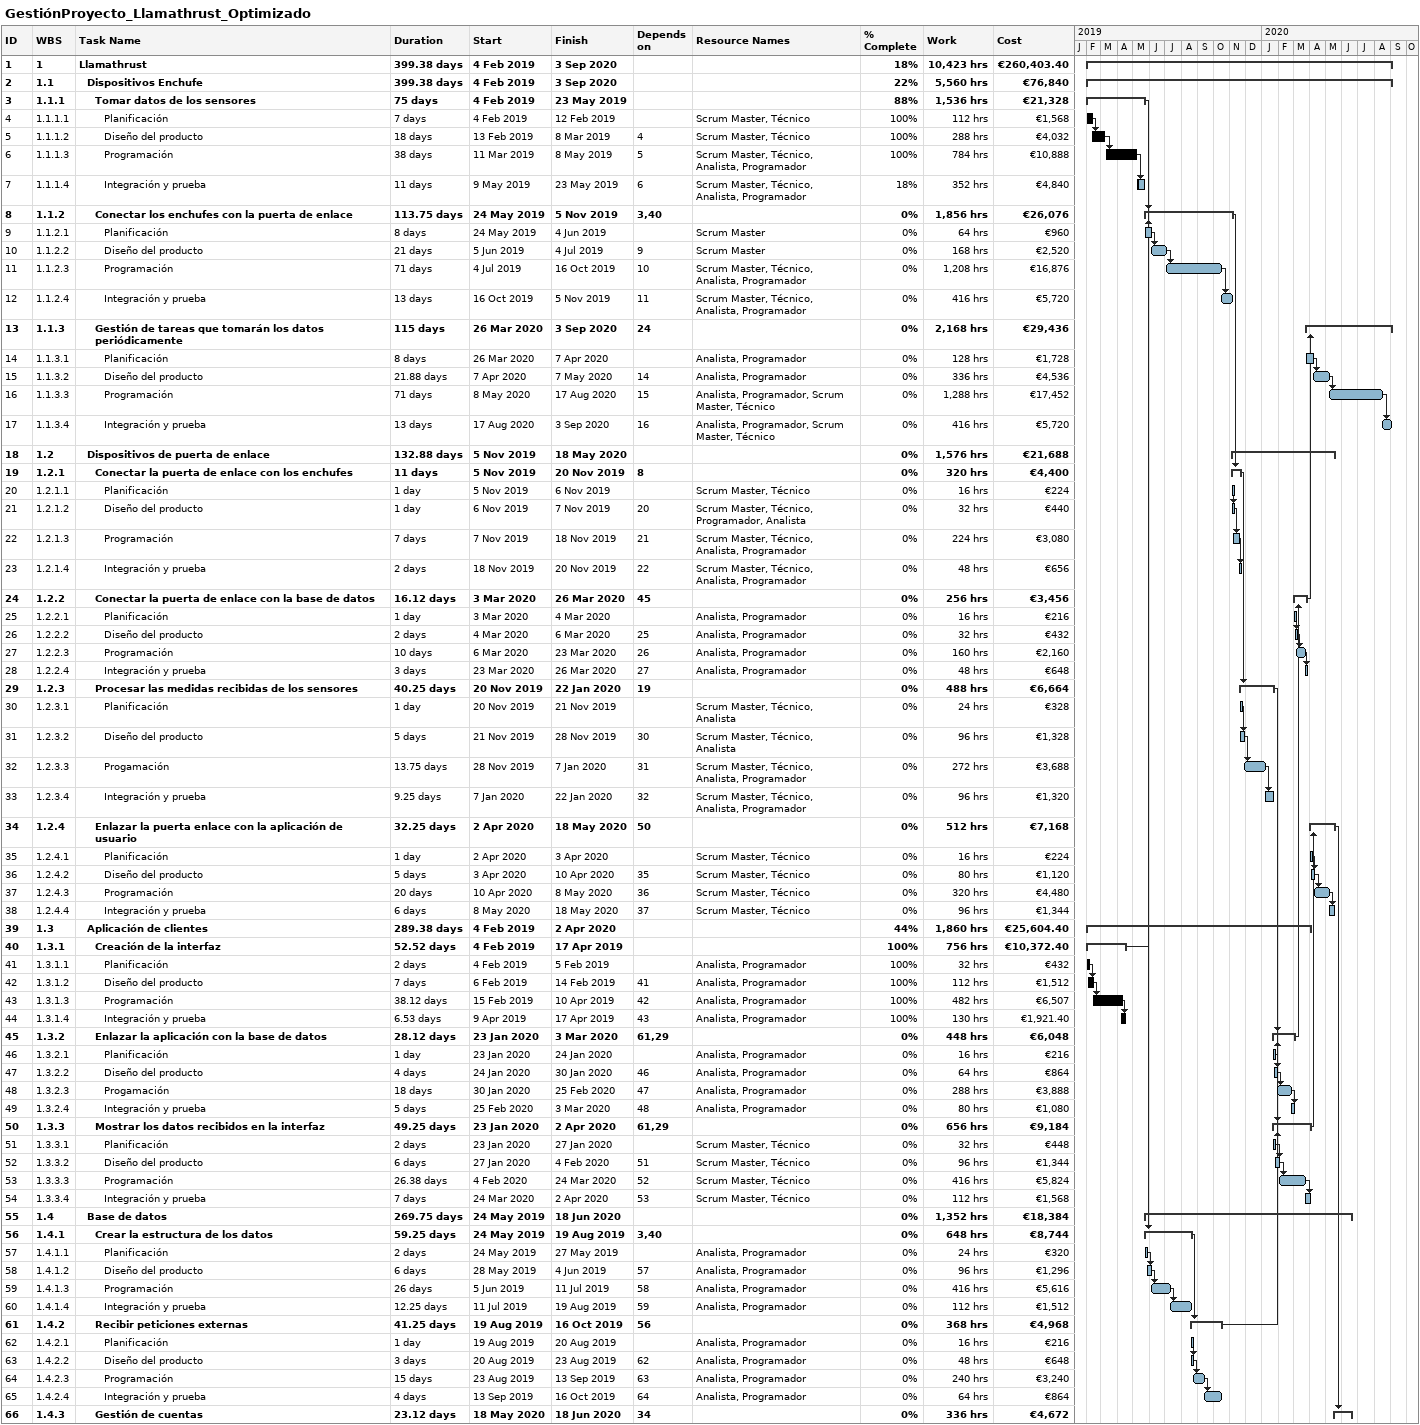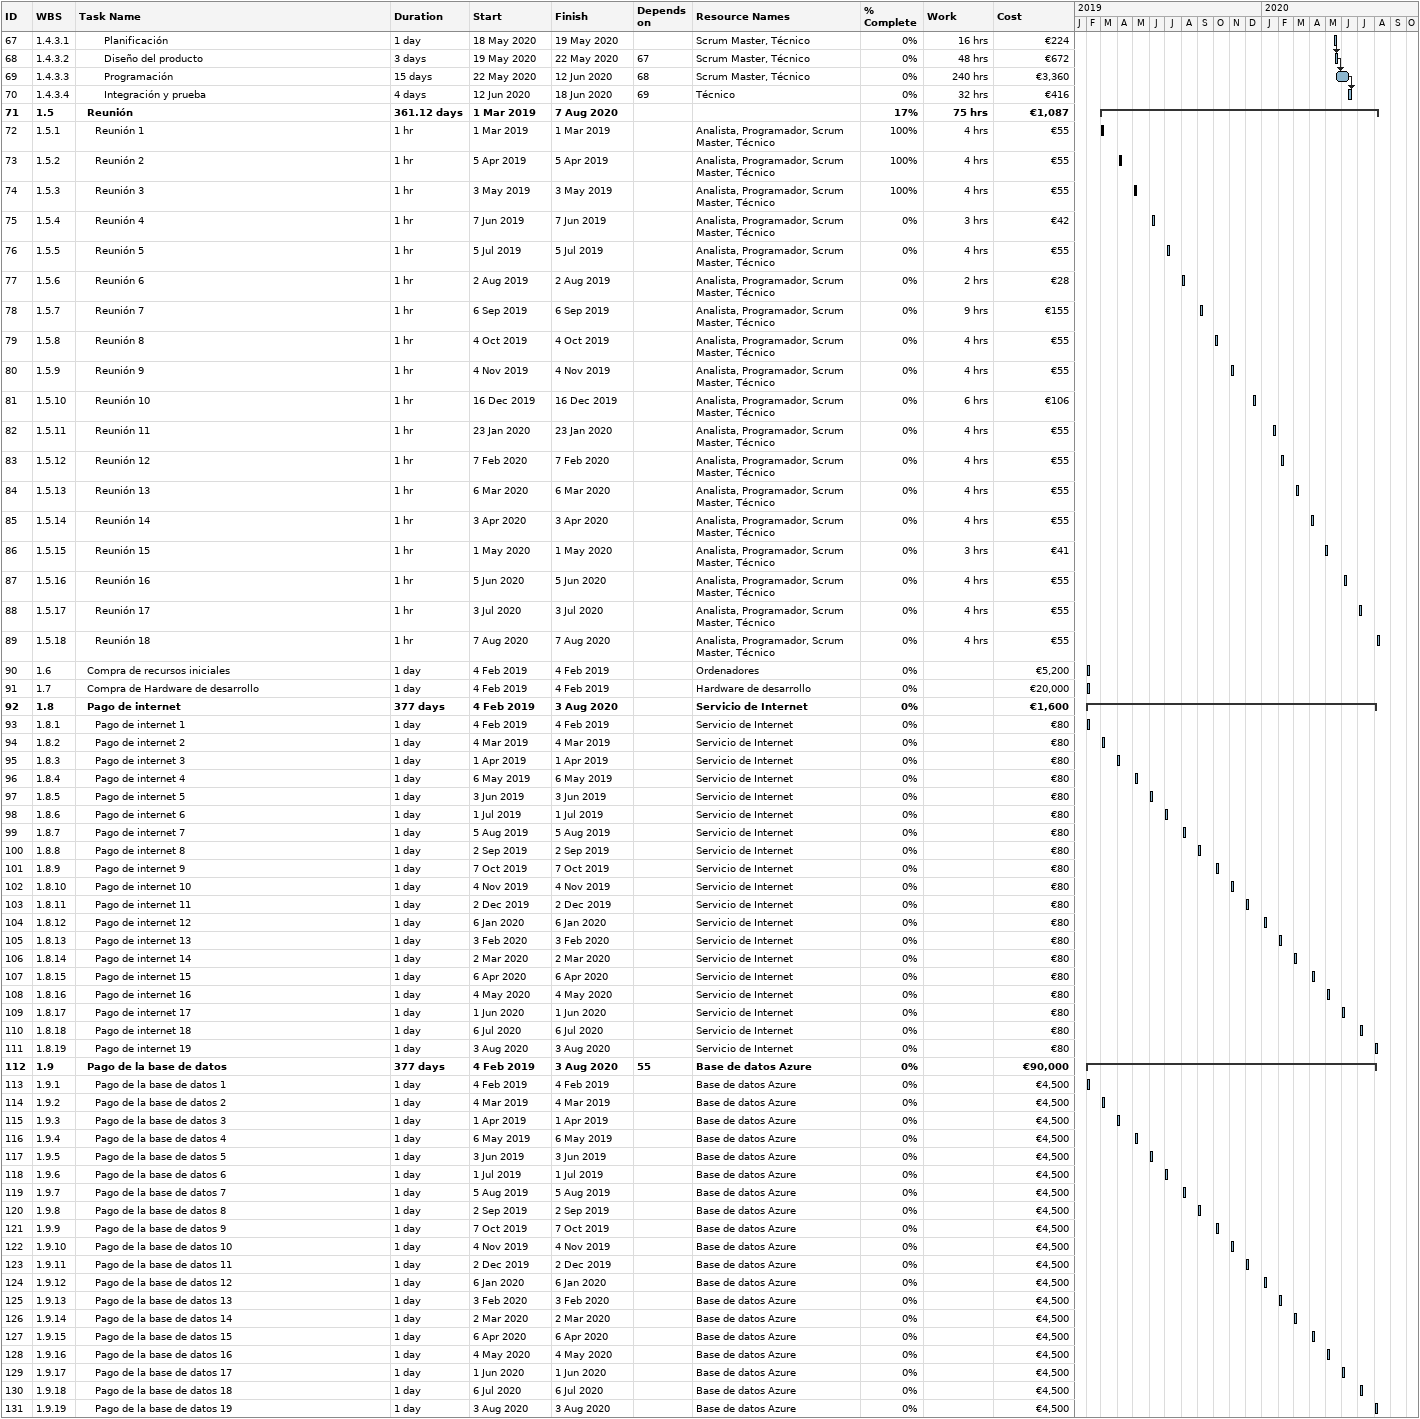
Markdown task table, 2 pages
GestiónProyecto_Llamathrust_Optimizado

| ID | WBS | Task | Duration | Start | Finish | Predecessors | Resources | % complete | Work (h) | Cost (€) |
|---|---|---|---|---|---|---|---|---|---|---|
| 1 | 1 | **Llamathrust** | 399.38d | 2019-02-04 | 2020-09-03 |  |  | 18 | 10423 | 260403.40 |
| 2 | 1.1 | **Dispositivos Enchufe** | 399.38d | 2019-02-04 | 2020-09-03 |  |  | 22 | 5560 | 76840 |
| 3 | 1.1.1 | **Tomar datos de los sensores** | 75d | 2019-02-04 | 2019-05-23 |  |  | 88 | 1536 | 21328 |
| 4 | 1.1.1.1 | Planificación | 7d | 2019-02-04 | 2019-02-12 |  | Scrum Master, Técnico | 100 | 112 | 1568 |
| 5 | 1.1.1.2 | Diseño del producto | 18d | 2019-02-13 | 2019-03-08 | 4 | Scrum Master, Técnico | 100 | 288 | 4032 |
| 6 | 1.1.1.3 | Programación | 38d | 2019-03-11 | 2019-05-08 | 5 | Scrum Master, Técnico, Analista, Programador | 100 | 784 | 10888 |
| 7 | 1.1.1.4 | Integración y prueba | 11d | 2019-05-09 | 2019-05-23 | 6 | Scrum Master, Técnico, Analista, Programador | 18 | 352 | 4840 |
| 8 | 1.1.2 | **Conectar los enchufes con la puerta de enlace** | 113.75d | 2019-05-24 | 2019-11-05 | 3, 40 |  | 0 | 1856 | 26076 |
| 9 | 1.1.2.1 | Planificación | 8d | 2019-05-24 | 2019-06-04 |  | Scrum Master | 0 | 64 | 960 |
| 10 | 1.1.2.2 | Diseño del producto | 21d | 2019-06-05 | 2019-07-04 | 9 | Scrum Master | 0 | 168 | 2520 |
| 11 | 1.1.2.3 | Programación | 71d | 2019-07-04 | 2019-10-16 | 10 | Scrum Master, Técnico, Analista, Programador | 0 | 1208 | 16876 |
| 12 | 1.1.2.4 | Integración y prueba | 13d | 2019-10-16 | 2019-11-05 | 11 | Scrum Master, Técnico, Analista, Programador | 0 | 416 | 5720 |
| 13 | 1.1.3 | **Gestión de tareas que tomarán los datos periódicamente** | 115d | 2020-03-26 | 2020-09-03 | 24 |  | 0 | 2168 | 29436 |
| 14 | 1.1.3.1 | Planificación | 8d | 2020-03-26 | 2020-04-07 |  | Analista, Programador | 0 | 128 | 1728 |
| 15 | 1.1.3.2 | Diseño del producto | 21.88d | 2020-04-07 | 2020-05-07 | 14 | Analista, Programador | 0 | 336 | 4536 |
| 16 | 1.1.3.3 | Programación | 71d | 2020-05-08 | 2020-08-17 | 15 | Analista, Programador, Scrum Master, Técnico | 0 | 1288 | 17452 |
| 17 | 1.1.3.4 | Integración y prueba | 13d | 2020-08-17 | 2020-09-03 | 16 | Analista, Programador, Scrum Master, Técnico | 0 | 416 | 5720 |
| 18 | 1.2 | **Dispositivos de puerta de enlace** | 132.88d | 2019-11-05 | 2020-05-18 |  |  | 0 | 1576 | 21688 |
| 19 | 1.2.1 | **Conectar la puerta de enlace con los enchufes** | 11d | 2019-11-05 | 2019-11-20 | 8 |  | 0 | 320 | 4400 |
| 20 | 1.2.1.1 | Planificación | 1d | 2019-11-05 | 2019-11-06 |  | Scrum Master, Técnico | 0 | 16 | 224 |
| 21 | 1.2.1.2 | Diseño del producto | 1d | 2019-11-06 | 2019-11-07 | 20 | Scrum Master, Técnico, Programador, Analista | 0 | 32 | 440 |
| 22 | 1.2.1.3 | Programación | 7d | 2019-11-07 | 2019-11-18 | 21 | Scrum Master, Técnico, Analista, Programador | 0 | 224 | 3080 |
| 23 | 1.2.1.4 | Integración y prueba | 2d | 2019-11-18 | 2019-11-20 | 22 | Scrum Master, Técnico, Analista, Programador | 0 | 48 | 656 |
| 24 | 1.2.2 | **Conectar la puerta de enlace con la base de datos** | 16.12d | 2020-03-03 | 2020-03-26 | 45 |  | 0 | 256 | 3456 |
| 25 | 1.2.2.1 | Planificación | 1d | 2020-03-03 | 2020-03-04 |  | Analista, Programador | 0 | 16 | 216 |
| 26 | 1.2.2.2 | Diseño del producto | 2d | 2020-03-04 | 2020-03-06 | 25 | Analista, Programador | 0 | 32 | 432 |
| 27 | 1.2.2.3 | Programación | 10d | 2020-03-06 | 2020-03-23 | 26 | Analista, Programador | 0 | 160 | 2160 |
| 28 | 1.2.2.4 | Integración y prueba | 3d | 2020-03-23 | 2020-03-26 | 27 | Analista, Programador | 0 | 48 | 648 |
| 29 | 1.2.3 | **Procesar las medidas recibidas de los sensores** | 40.25d | 2019-11-20 | 2020-01-22 | 19 |  | 0 | 488 | 6664 |
| 30 | 1.2.3.1 | Planificación | 1d | 2019-11-20 | 2019-11-21 |  | Scrum Master, Técnico, Analista | 0 | 24 | 328 |
| 31 | 1.2.3.2 | Diseño del producto | 5d | 2019-11-21 | 2019-11-28 | 30 | Scrum Master, Técnico, Analista | 0 | 96 | 1328 |
| 32 | 1.2.3.3 | Progamación | 13.75d | 2019-11-28 | 2020-01-07 | 31 | Scrum Master, Técnico, Analista, Programador | 0 | 272 | 3688 |
| 33 | 1.2.3.4 | Integración y prueba | 9.25d | 2020-01-07 | 2020-01-22 | 32 | Scrum Master, Técnico, Analista, Programador | 0 | 96 | 1320 |
| 34 | 1.2.4 | **Enlazar la puerta enlace con la aplicación de usuario** | 32.25d | 2020-04-02 | 2020-05-18 | 50 |  | 0 | 512 | 7168 |
| 35 | 1.2.4.1 | Planificación | 1d | 2020-04-02 | 2020-04-03 |  | Scrum Master, Técnico | 0 | 16 | 224 |
| 36 | 1.2.4.2 | Diseño del producto | 5d | 2020-04-03 | 2020-04-10 | 35 | Scrum Master, Técnico | 0 | 80 | 1120 |
| 37 | 1.2.4.3 | Programación | 20d | 2020-04-10 | 2020-05-08 | 36 | Scrum Master, Técnico | 0 | 320 | 4480 |
| 38 | 1.2.4.4 | Integración y prueba | 6d | 2020-05-08 | 2020-05-18 | 37 | Scrum Master, Técnico | 0 | 96 | 1344 |
| 39 | 1.3 | **Aplicación de clientes** | 289.38d | 2019-02-04 | 2020-04-02 |  |  | 44 | 1860 | 25604.40 |
| 40 | 1.3.1 | **Creación de la interfaz** | 52.52d | 2019-02-04 | 2019-04-17 |  |  | 100 | 756 | 10372.40 |
| 41 | 1.3.1.1 | Planificación | 2d | 2019-02-04 | 2019-02-05 |  | Analista, Programador | 100 | 32 | 432 |
| 42 | 1.3.1.2 | Diseño del producto | 7d | 2019-02-06 | 2019-02-14 | 41 | Analista, Programador | 100 | 112 | 1512 |
| 43 | 1.3.1.3 | Programación | 38.12d | 2019-02-15 | 2019-04-10 | 42 | Analista, Programador | 100 | 482 | 6507 |
| 44 | 1.3.1.4 | Integración y prueba | 6.53d | 2019-04-09 | 2019-04-17 | 43 | Analista, Programador | 100 | 130 | 1921.40 |
| 45 | 1.3.2 | **Enlazar la aplicación con la base de datos** | 28.12d | 2020-01-23 | 2020-03-03 | 61, 29 |  | 0 | 448 | 6048 |
| 46 | 1.3.2.1 | Planificación | 1d | 2020-01-23 | 2020-01-24 |  | Analista, Programador | 0 | 16 | 216 |
| 47 | 1.3.2.2 | Diseño del producto | 4d | 2020-01-24 | 2020-01-30 | 46 | Analista, Programador | 0 | 64 | 864 |
| 48 | 1.3.2.3 | Progamación | 18d | 2020-01-30 | 2020-02-25 | 47 | Analista, Programador | 0 | 288 | 3888 |
| 49 | 1.3.2.4 | Integración y prueba | 5d | 2020-02-25 | 2020-03-03 | 48 | Analista, Programador | 0 | 80 | 1080 |
| 50 | 1.3.3 | **Mostrar los datos recibidos en la interfaz** | 49.25d | 2020-01-23 | 2020-04-02 | 61, 29 |  | 0 | 656 | 9184 |
| 51 | 1.3.3.1 | Planificación | 2d | 2020-01-23 | 2020-01-27 |  | Scrum Master, Técnico | 0 | 32 | 448 |
| 52 | 1.3.3.2 | Diseño del producto | 6d | 2020-01-27 | 2020-02-04 | 51 | Scrum Master, Técnico | 0 | 96 | 1344 |
| 53 | 1.3.3.3 | Programación | 26.38d | 2020-02-04 | 2020-03-24 | 52 | Scrum Master, Técnico | 0 | 416 | 5824 |
| 54 | 1.3.3.4 | Integración y prueba | 7d | 2020-03-24 | 2020-04-02 | 53 | Scrum Master, Técnico | 0 | 112 | 1568 |
| 55 | 1.4 | **Base de datos** | 269.75d | 2019-05-24 | 2020-06-18 |  |  | 0 | 1352 | 18384 |
| 56 | 1.4.1 | **Crear la estructura de los datos** | 59.25d | 2019-05-24 | 2019-08-19 | 3, 40 |  | 0 | 648 | 8744 |
| 57 | 1.4.1.1 | Planificación | 2d | 2019-05-24 | 2019-05-27 |  | Analista, Programador | 0 | 24 | 320 |
| 58 | 1.4.1.2 | Diseño del producto | 6d | 2019-05-28 | 2019-06-04 | 57 | Analista, Programador | 0 | 96 | 1296 |
| 59 | 1.4.1.3 | Programación | 26d | 2019-06-05 | 2019-07-11 | 58 | Analista, Programador | 0 | 416 | 5616 |
| 60 | 1.4.1.4 | Integración y prueba | 12.25d | 2019-07-11 | 2019-08-19 | 59 | Analista, Programador | 0 | 112 | 1512 |
| 61 | 1.4.2 | **Recibir peticiones externas** | 41.25d | 2019-08-19 | 2019-10-16 | 56 |  | 0 | 368 | 4968 |
| 62 | 1.4.2.1 | Planificación | 1d | 2019-08-19 | 2019-08-20 |  | Analista, Programador | 0 | 16 | 216 |
| 63 | 1.4.2.2 | Diseño del producto | 3d | 2019-08-20 | 2019-08-23 | 62 | Analista, Programador | 0 | 48 | 648 |
| 64 | 1.4.2.3 | Programación | 15d | 2019-08-23 | 2019-09-13 | 63 | Analista, Programador | 0 | 240 | 3240 |
| 65 | 1.4.2.4 | Integración y prueba | 4d | 2019-09-13 | 2019-10-16 | 64 | Analista, Programador | 0 | 64 | 864 |
| 66 | 1.4.3 | **Gestión de cuentas** | 23.12d | 2020-05-18 | 2020-06-18 | 34 |  | 0 | 336 | 4672 |
| 67 | 1.4.3.1 | Planificación | 1d | 2020-05-18 | 2020-05-19 |  | Scrum Master, Técnico | 0 | 16 | 224 |
| 68 | 1.4.3.2 | Diseño del producto | 3d | 2020-05-19 | 2020-05-22 | 67 | Scrum Master, Técnico | 0 | 48 | 672 |
| 69 | 1.4.3.3 | Programación | 15d | 2020-05-22 | 2020-06-12 | 68 | Scrum Master, Técnico | 0 | 240 | 3360 |
| 70 | 1.4.3.4 | Integración y prueba | 4d | 2020-06-12 | 2020-06-18 | 69 | Técnico | 0 | 32 | 416 |
| 71 | 1.5 | **Reunión** | 361.12d | 2019-03-01 | 2020-08-07 |  |  | 17 | 75 | 1087 |
| 72 | 1.5.1 | Reunión 1 | 1h | 2019-03-01 | 2019-03-01 |  | Analista, Programador, Scrum Master, Técnico | 100 | 4 | 55 |
| 73 | 1.5.2 | Reunión 2 | 1h | 2019-04-05 | 2019-04-05 |  | Analista, Programador, Scrum Master, Técnico | 100 | 4 | 55 |
| 74 | 1.5.3 | Reunión 3 | 1h | 2019-05-03 | 2019-05-03 |  | Analista, Programador, Scrum Master, Técnico | 100 | 4 | 55 |
| 75 | 1.5.4 | Reunión 4 | 1h | 2019-06-07 | 2019-06-07 |  | Analista, Programador, Scrum Master, Técnico | 0 | 3 | 42 |
| 76 | 1.5.5 | Reunión 5 | 1h | 2019-07-05 | 2019-07-05 |  | Analista, Programador, Scrum Master, Técnico | 0 | 4 | 55 |
| 77 | 1.5.6 | Reunión 6 | 1h | 2019-08-02 | 2019-08-02 |  | Analista, Programador, Scrum Master, Técnico | 0 | 2 | 28 |
| 78 | 1.5.7 | Reunión 7 | 1h | 2019-09-06 | 2019-09-06 |  | Analista, Programador, Scrum Master, Técnico | 0 | 9 | 155 |
| 79 | 1.5.8 | Reunión 8 | 1h | 2019-10-04 | 2019-10-04 |  | Analista, Programador, Scrum Master, Técnico | 0 | 4 | 55 |
| 80 | 1.5.9 | Reunión 9 | 1h | 2019-11-04 | 2019-11-04 |  | Analista, Programador, Scrum Master, Técnico | 0 | 4 | 55 |
| 81 | 1.5.10 | Reunión 10 | 1h | 2019-12-16 | 2019-12-16 |  | Analista, Programador, Scrum Master, Técnico | 0 | 6 | 106 |
| 82 | 1.5.11 | Reunión 11 | 1h | 2020-01-23 | 2020-01-23 |  | Analista, Programador, Scrum Master, Técnico | 0 | 4 | 55 |
| 83 | 1.5.12 | Reunión 12 | 1h | 2020-02-07 | 2020-02-07 |  | Analista, Programador, Scrum Master, Técnico | 0 | 4 | 55 |
| 84 | 1.5.13 | Reunión 13 | 1h | 2020-03-06 | 2020-03-06 |  | Analista, Programador, Scrum Master, Técnico | 0 | 4 | 55 |
| 85 | 1.5.14 | Reunión 14 | 1h | 2020-04-03 | 2020-04-03 |  | Analista, Programador, Scrum Master, Técnico | 0 | 4 | 55 |
| 86 | 1.5.15 | Reunión 15 | 1h | 2020-05-01 | 2020-05-01 |  | Analista, Programador, Scrum Master, Técnico | 0 | 3 | 41 |
| 87 | 1.5.16 | Reunión 16 | 1h | 2020-06-05 | 2020-06-05 |  | Analista, Programador, Scrum Master, Técnico | 0 | 4 | 55 |
| 88 | 1.5.17 | Reunión 17 | 1h | 2020-07-03 | 2020-07-03 |  | Analista, Programador, Scrum Master, Técnico | 0 | 4 | 55 |
| 89 | 1.5.18 | Reunión 18 | 1h | 2020-08-07 | 2020-08-07 |  | Analista, Programador, Scrum Master, Técnico | 0 | 4 | 55 |
| 90 | 1.6 | Compra de recursos iniciales | 1d | 2019-02-04 | 2019-02-04 |  | Ordenadores | 0 |  | 5200 |
| 91 | 1.7 | Compra de Hardware de desarrollo | 1d | 2019-02-04 | 2019-02-04 |  | Hardware de desarrollo | 0 |  | 20000 |
| 92 | 1.8 | **Pago de internet** | 377d | 2019-02-04 | 2020-08-03 |  | Servicio de Internet | 0 |  | 1600 |
| 93 | 1.8.1 | Pago de internet 1 | 1d | 2019-02-04 | 2019-02-04 |  | Servicio de Internet | 0 |  | 80 |
| 94 | 1.8.2 | Pago de internet 2 | 1d | 2019-03-04 | 2019-03-04 |  | Servicio de Internet | 0 |  | 80 |
| 95 | 1.8.3 | Pago de internet 3 | 1d | 2019-04-01 | 2019-04-01 |  | Servicio de Internet | 0 |  | 80 |
| 96 | 1.8.4 | Pago de internet 4 | 1d | 2019-05-06 | 2019-05-06 |  | Servicio de Internet | 0 |  | 80 |
| 97 | 1.8.5 | Pago de internet 5 | 1d | 2019-06-03 | 2019-06-03 |  | Servicio de Internet | 0 |  | 80 |
| 98 | 1.8.6 | Pago de internet 6 | 1d | 2019-07-01 | 2019-07-01 |  | Servicio de Internet | 0 |  | 80 |
| 99 | 1.8.7 | Pago de internet 7 | 1d | 2019-08-05 | 2019-08-05 |  | Servicio de Internet | 0 |  | 80 |
| 100 | 1.8.8 | Pago de internet 8 | 1d | 2019-09-02 | 2019-09-02 |  | Servicio de Internet | 0 |  | 80 |
| 101 | 1.8.9 | Pago de internet 9 | 1d | 2019-10-07 | 2019-10-07 |  | Servicio de Internet | 0 |  | 80 |
| 102 | 1.8.10 | Pago de internet 10 | 1d | 2019-11-04 | 2019-11-04 |  | Servicio de Internet | 0 |  | 80 |
| 103 | 1.8.11 | Pago de internet 11 | 1d | 2019-12-02 | 2019-12-02 |  | Servicio de Internet | 0 |  | 80 |
| 104 | 1.8.12 | Pago de internet 12 | 1d | 2020-01-06 | 2020-01-06 |  | Servicio de Internet | 0 |  | 80 |
| 105 | 1.8.13 | Pago de internet 13 | 1d | 2020-02-03 | 2020-02-03 |  | Servicio de Internet | 0 |  | 80 |
| 106 | 1.8.14 | Pago de internet 14 | 1d | 2020-03-02 | 2020-03-02 |  | Servicio de Internet | 0 |  | 80 |
| 107 | 1.8.15 | Pago de internet 15 | 1d | 2020-04-06 | 2020-04-06 |  | Servicio de Internet | 0 |  | 80 |
| 108 | 1.8.16 | Pago de internet 16 | 1d | 2020-05-04 | 2020-05-04 |  | Servicio de Internet | 0 |  | 80 |
| 109 | 1.8.17 | Pago de internet 17 | 1d | 2020-06-01 | 2020-06-01 |  | Servicio de Internet | 0 |  | 80 |
| 110 | 1.8.18 | Pago de internet 18 | 1d | 2020-07-06 | 2020-07-06 |  | Servicio de Internet | 0 |  | 80 |
| 111 | 1.8.19 | Pago de internet 19 | 1d | 2020-08-03 | 2020-08-03 |  | Servicio de Internet | 0 |  | 80 |
| 112 | 1.9 | **Pago de la base de datos** | 377d | 2019-02-04 | 2020-08-03 | 55 | Base de datos Azure | 0 |  | 90000 |
| 113 | 1.9.1 | Pago de la base de datos 1 | 1d | 2019-02-04 | 2019-02-04 |  | Base de datos Azure | 0 |  | 4500 |
| 114 | 1.9.2 | Pago de la base de datos 2 | 1d | 2019-03-04 | 2019-03-04 |  | Base de datos Azure | 0 |  | 4500 |
| 115 | 1.9.3 | Pago de la base de datos 3 | 1d | 2019-04-01 | 2019-04-01 |  | Base de datos Azure | 0 |  | 4500 |
| 116 | 1.9.4 | Pago de la base de datos 4 | 1d | 2019-05-06 | 2019-05-06 |  | Base de datos Azure | 0 |  | 4500 |
| 117 | 1.9.5 | Pago de la base de datos 5 | 1d | 2019-06-03 | 2019-06-03 |  | Base de datos Azure | 0 |  | 4500 |
| 118 | 1.9.6 | Pago de la base de datos 6 | 1d | 2019-07-01 | 2019-07-01 |  | Base de datos Azure | 0 |  | 4500 |
| 119 | 1.9.7 | Pago de la base de datos 7 | 1d | 2019-08-05 | 2019-08-05 |  | Base de datos Azure | 0 |  | 4500 |
| 120 | 1.9.8 | Pago de la base de datos 8 | 1d | 2019-09-02 | 2019-09-02 |  | Base de datos Azure | 0 |  | 4500 |
| 121 | 1.9.9 | Pago de la base de datos 9 | 1d | 2019-10-07 | 2019-10-07 |  | Base de datos Azure | 0 |  | 4500 |
| 122 | 1.9.10 | Pago de la base de datos 10 | 1d | 2019-11-04 | 2019-11-04 |  | Base de datos Azure | 0 |  | 4500 |
| 123 | 1.9.11 | Pago de la base de datos 11 | 1d | 2019-12-02 | 2019-12-02 |  | Base de datos Azure | 0 |  | 4500 |
| 124 | 1.9.12 | Pago de la base de datos 12 | 1d | 2020-01-06 | 2020-01-06 |  | Base de datos Azure | 0 |  | 4500 |
| 125 | 1.9.13 | Pago de la base de datos 13 | 1d | 2020-02-03 | 2020-02-03 |  | Base de datos Azure | 0 |  | 4500 |
| 126 | 1.9.14 | Pago de la base de datos 14 | 1d | 2020-03-02 | 2020-03-02 |  | Base de datos Azure | 0 |  | 4500 |
| 127 | 1.9.15 | Pago de la base de datos 15 | 1d | 2020-04-06 | 2020-04-06 |  | Base de datos Azure | 0 |  | 4500 |
| 128 | 1.9.16 | Pago de la base de datos 16 | 1d | 2020-05-04 | 2020-05-04 |  | Base de datos Azure | 0 |  | 4500 |
| 129 | 1.9.17 | Pago de la base de datos 17 | 1d | 2020-06-01 | 2020-06-01 |  | Base de datos Azure | 0 |  | 4500 |
| 130 | 1.9.18 | Pago de la base de datos 18 | 1d | 2020-07-06 | 2020-07-06 |  | Base de datos Azure | 0 |  | 4500 |
| 131 | 1.9.19 | Pago de la base de datos 19 | 1d | 2020-08-03 | 2020-08-03 |  | Base de datos Azure | 0 |  | 4500 |
